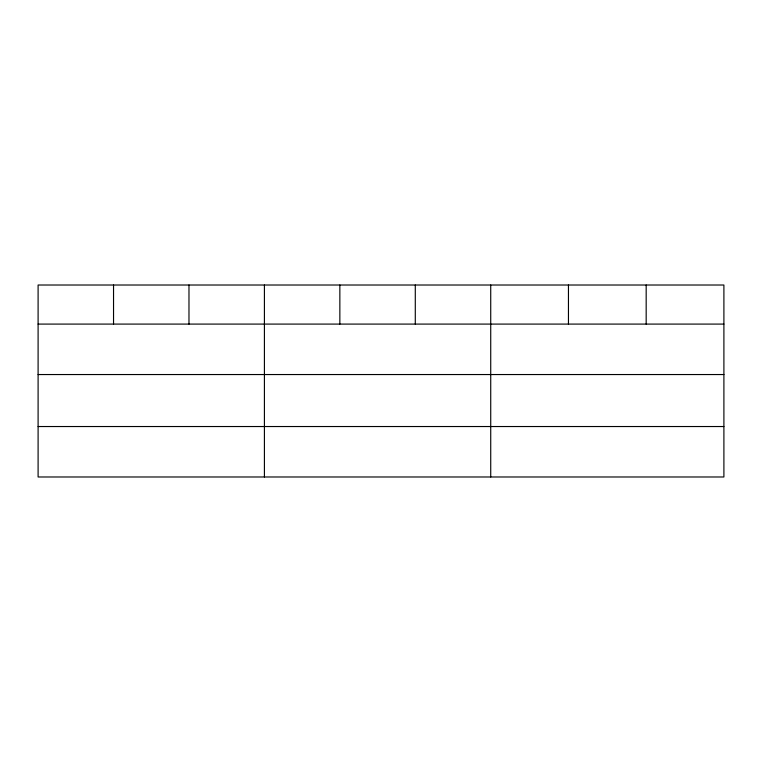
<?xml version="1.0" encoding="UTF-8"?>
<svg xmlns="http://www.w3.org/2000/svg" width="762" height="762" viewBox="0 0 762 762"><rect width="100%" height="100%" fill="white"/><g stroke="black" fill="none" stroke-linecap="round" stroke-linejoin="round"><path stroke-width="1.14" d="M723.9 374.542L723.9 285.017L38.1 285.017L38.1 476.983L723.9 476.983L723.9 374.542L38.1 374.542M38.1 324.088L723.9 324.088M38.1 426.53L723.9 426.53M646.176 285.017L646.176 324.088M568.452 285.017L568.452 324.088M490.728 285.017L490.728 476.983M415.29 285.017L415.29 324.088M339.852 285.017L339.852 324.088M264.414 285.017L264.414 476.983M188.976 285.017L188.976 324.088M113.538 285.017L113.538 324.088"/></g></svg>
